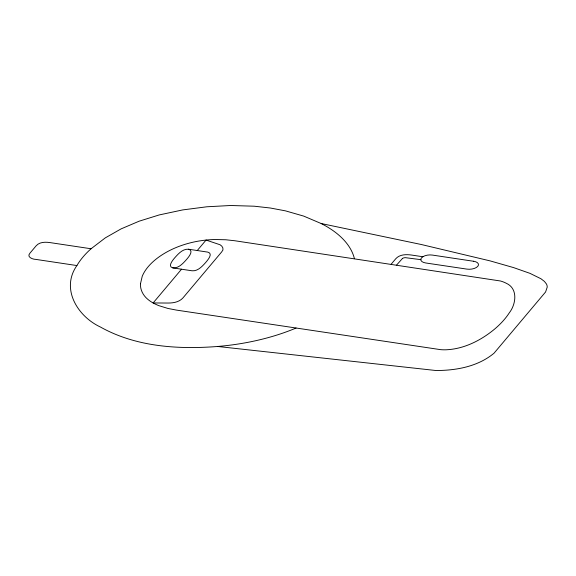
<?xml version="1.0" encoding="UTF-8"?>
<svg xmlns="http://www.w3.org/2000/svg" width="576" height="576" viewBox="0 0 576 576"><rect width="100%" height="100%" fill="white"/><g stroke="black" fill="none" stroke-linecap="round" stroke-linejoin="round"><path stroke-width="0.86" d="M217.656 346.471L435.874 370.512C456.242 370.548 477.986 366.559 494.035 353.203L545.587 291.974L547.2 287.186A25.006 12.276 -5.1 0 0 546.415 283.954L544.428 281.426L540.965 278.762L529.963 273.348L513.634 267.617L490.09 260.885L421.344 244.519L321.163 223.524L303.725 216.108L285.422 210.852L270.302 208.008L254.261 206.208L230.616 205.502L206.863 206.784L182.758 209.909L159.242 214.927L139.126 221.198L121.111 228.874L105.3 237.874L91.058 248.76A142.69 70.049 -5.1 0 0 76.91 265.558C60.494 288.871 77.652 316.404 100.375 326.995C135.785 346.846 177.962 349.56 217.656 346.471A142.69 70.049 -5.1 0 0 296.057 328.046M181.534 269.208L153.122 302.962L168.329 303.041C173.534 303.034 179.359 301.997 182.959 297.9L221.652 251.95C225.043 248.897 221.645 244.562 217.98 244.058L206.064 240.07L197.258 250.531M391.147 264.218L395.719 258.79C399.658 254.29 406.318 254.282 411.768 255.082L422.942 256.759M396.605 265.039L402.466 258.458M188.575 249.228C182.743 248.731 178.38 253.75 174.845 257.688C172.85 259.985 167.249 266.587 172.85 267.905L192.089 270.792C197.748 271.303 202.046 266.522 205.502 262.706C207.533 260.294 213.552 253.634 207.814 252.122L188.575 249.228C194.177 250.553 188.575 257.155 186.581 259.452C183.053 263.39 178.682 268.409 172.85 267.905M473.472 261.245L432.418 255.082A8.294 4.075 -5.1 0 0 421.474 257.868A8.294 4.075 -5.1 0 0 425.772 262.98L466.855 269.107A8.294 4.075 -5.1 0 0 477.799 266.321A8.294 4.075 -5.1 0 0 473.501 261.216M420.912 259.668L405.374 257.666A4.889 2.398 -5.1 0 0 404.748 257.71A3.564 1.75 -5.1 0 0 402.422 258.444M91.058 248.76L49.925 242.582C45.245 241.898 39.535 241.92 36.166 245.779L29.887 253.238C26.359 257.04 32.738 259.387 35.777 259.387L76.91 265.558M321.163 223.524A142.69 70.049 -5.1 0 1 354.427 258.71M140.486 283.752C140.105 289.634 143.064 295.33 147.506 299.066A55.75 27.367 -5.1 0 0 158.976 305.69L167.933 308.448L176.501 310.104L440.489 349.639A25.567 12.55 -5.1 0 0 446.234 349.783C464.112 348.962 480.866 340.452 494.467 329.213A140.753 69.098 -5.1 0 0 509.278 312.862C516.053 304.258 518.234 288.605 506.304 283.291A30.672 15.055 -5.1 0 0 500.465 280.994L234.878 240.761L225.763 239.76L214.682 239.515A55.865 27.425 -5.1 0 0 193.918 241.999C181.008 244.829 168.444 249.905 157.788 257.81A92.16 45.245 -5.1 0 0 142.222 276.329L140.486 283.752"/></g></svg>
